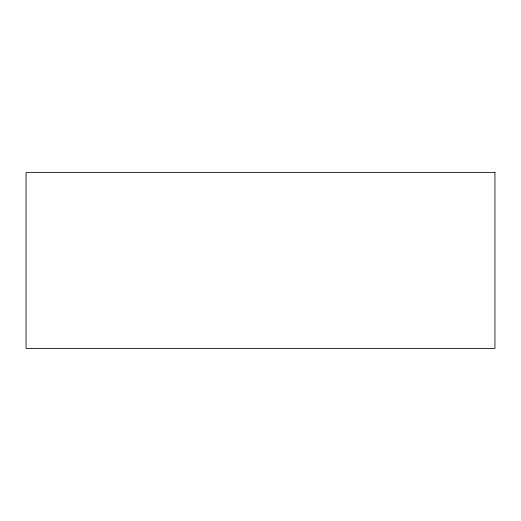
<?xml version="1.0" encoding="UTF-8"?>
<svg xmlns="http://www.w3.org/2000/svg" width="521" height="521" viewBox="0 0 521 521"><rect width="100%" height="100%" fill="white"/><g stroke="black" fill="none" stroke-linecap="round" stroke-linejoin="round"><path stroke-width="0.78" d="M494.95 172.581L26.05 172.581L26.05 348.419L494.95 348.419L494.95 172.581"/></g></svg>
